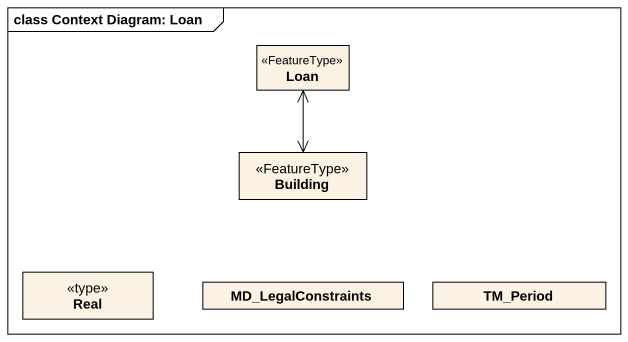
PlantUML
@startuml
mainframe class Context Diagram: Loan
hide circle
hide empty members
class Loan <<FeatureType>>
class Building <<FeatureType>>
class Real <<type>>
class MD_LegalConstraints
class TM_Period
Loan <--> Building
@enduml
